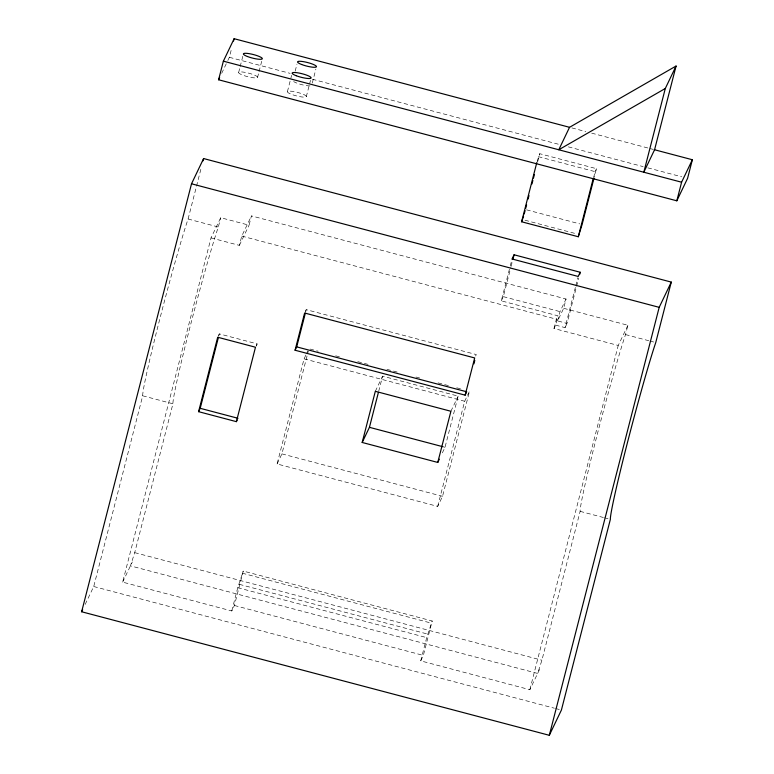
<?xml version="1.0" encoding="UTF-8"?>
<svg xmlns="http://www.w3.org/2000/svg" width="774" height="774" viewBox="0 0 774 774"><rect width="100%" height="100%" fill="white"/><g stroke="black" fill="none" stroke-linecap="round" stroke-linejoin="round"><path stroke-width="0.58" stroke-dasharray="3.87 2.9" d="M227.827 60.517L229.365 57.305L231.745 48.007M85.169 604.397L93.731 586.518L142.697 395.795A97.263 3.541 -75.2 0 1 159.754 319.188A97.263 3.541 -75.2 0 1 188.082 219.023L201.521 166.691M238.663 72.417L239.853 67.764M240.153 66.603L242.843 56.134M539.526 669.51L529.851 689.702L420.737 660.88L423.349 655.404L432.192 620.98L243.23 571.067L234.396 605.491L231.774 610.967L122.65 582.135L211.031 237.899L220.706 217.707L249.054 225.195L251.434 215.898L566.055 299.006L563.666 308.304L557.619 320.929L567.061 323.426L576.32 287.367M563.666 308.304L627.908 325.274L625.518 334.581A97.263 3.541 -75.2 0 0 597.189 434.746A97.263 3.541 -75.2 0 0 580.132 511.353L541.916 660.212L537.649 673.438L130.448 565.871L134.715 552.636L172.931 403.786A97.263 3.541 -75.2 0 1 189.978 327.179A97.263 3.541 -75.2 0 1 218.316 227.014L220.706 217.707M257.558 77.41A9.781 1.829 14.4 0 0 244.081 72.205A9.781 1.829 14.4 0 0 242.688 75.117A9.781 1.829 14.4 0 0 257.558 77.41L258.748 72.756M259.048 71.595L261.738 61.127M211.031 237.899L239.379 245.387L241.769 236.089L251.434 215.898M218.713 336.206L219.313 333.875L257.103 343.859L256.504 346.191M287.425 91.622L291.604 75.339M295.194 71.092L296.984 64.116M306.32 96.615A9.781 1.829 14.4 0 0 292.843 91.419A9.781 1.829 14.4 0 0 291.45 94.331A9.781 1.829 14.4 0 0 306.32 96.615L310.5 80.332M312.299 83.06L315.879 69.099M305.643 311.98L306.233 309.648L476.3 354.579L475.497 356.263M231.774 610.967L237.744 587.698L243.23 571.067M437.697 506.399L464.681 401.271L469.518 391.18L442.534 496.308L437.697 506.399L277.082 463.974L304.066 358.846L306.001 354.802M277.082 463.974L281.92 453.883L308.304 351.086M378.699 391.276L382.579 376.154L458.16 396.124L445.021 447.295L441.393 454.87M627.908 325.274L618.233 345.465L553.99 328.495L555.606 325.128L557.986 315.831L501.3 300.854L509.96 267.127M510.26 265.966L512.049 258.99M537.137 161.302L539.739 153.707L596.425 168.674L594.335 176.82M537.649 161.843L539.739 153.707M501.3 300.854L503.323 296.645L510.782 267.572M511.082 266.411L512.572 260.596M420.737 660.88L426.706 637.621L432.192 620.98M553.99 328.495L556.38 319.198L557.986 315.831M593.523 177.44L596.425 168.674M557.619 320.929L560.008 311.622L566.055 299.006M555.606 325.128L565.049 327.625L575.498 286.922M575.798 285.761L577.888 277.624M576.62 286.206L578.71 278.069M529.851 689.702L618.233 345.465M221.674 73.356L227.314 61.581M239.379 245.387L249.054 225.195M218.5 335.558L219.313 333.875M122.65 582.135L132.325 561.943M256.291 345.543L257.103 343.859M305.43 311.332L306.233 309.648M306.485 353.795L307.936 350.767M375.322 391.305L382.579 376.154M450.903 411.265L458.16 396.124M565.049 327.625L567.061 323.426M571.87 127.913L585.841 131.609M591.665 133.147L648.747 148.221M649.908 148.531L653.401 149.45M229.365 57.305L290.144 73.366M312.357 79.229L559.002 144.39M568.348 146.857L643.165 166.613M647.838 167.852L681.739 176.811M538.327 156.648L595.013 171.625M526.562 209.831L579.784 223.889M524.966 220.213L577.017 233.961M503.323 296.645L560.008 311.622M188.082 219.023L218.316 227.014M625.518 334.581L648.776 340.724M649.937 341.034L654.591 342.263M241.769 236.089L556.38 319.198M310.074 349.055L318.22 351.212M335.674 355.817L340.328 357.046M357.791 361.661L369.43 364.738M386.884 369.343L398.523 372.42M415.986 377.035L420.64 378.263M438.094 382.878L449.733 385.945M456.718 387.793L461.372 389.022M304.066 358.846L464.681 401.271M442.699 446.675L445.021 447.295M142.697 395.795L172.931 403.786M580.132 511.353L603.391 517.496M604.552 517.796L608.045 518.725M281.92 453.883L442.534 496.308M242.223 573.176L431.186 623.089M134.715 552.636L541.916 660.212M239.36 584.341L428.312 634.254M237.744 587.698L426.706 637.621M234.396 605.491L423.349 655.404M93.731 586.518L554.387 708.21M555.558 708.52L560.231 709.748M310.035 85.895A9.781 1.829 14.4 0 1 293.665 81.57"/><path stroke-width="1.16" d="M81.638 611.76L191.517 183.796L203.61 158.554L671.281 282.094L655.752 342.563A97.263 3.541 -75.2 0 0 627.414 442.728A97.263 3.541 -75.2 0 0 610.367 519.335L561.402 710.058L549.308 735.3L81.638 611.76L82.644 609.66M654.572 149.759L692.362 159.744L687.583 178.349L676.824 200.814L218.597 79.77L223.376 61.165L234.135 38.7L569.538 127.304L676.07 66.032L654.572 149.759L643.804 172.225L665.301 88.488L676.07 66.032M233.545 41.022L234.135 38.7M203.011 160.876L203.61 158.554M198.589 411.671L217.697 337.241L255.488 347.226L236.38 421.656L198.589 411.671L200.195 408.304L218.413 337.367M295.068 350.235L304.627 313.015L474.685 357.946L465.135 395.156L295.068 350.235L296.684 346.868L305.343 313.141M362.184 442.467L375.322 391.305L450.903 411.265L437.765 462.436L362.184 442.467L369.44 427.325L378.399 392.437M473.911 363.877L474.81 360.394M594.035 177.981L582.096 224.499L578.294 236.747L521.608 221.77L536.837 162.463M525.701 208.361L526.601 204.878M528.091 199.063L528.99 195.57M531.97 183.941L532.87 180.448M533.47 178.126L534.36 174.634M512.872 259.435L514.071 254.781L580.2 272.255L579.61 274.577M578.294 236.747L593.223 178.601M676.824 200.814L681.594 182.209L692.362 159.744M549.308 735.3L659.187 307.336L671.281 282.094M523.563 216.246L521.608 221.77M524.182 214.001L525.101 210.644M218.597 79.77L219.623 77.632M236.38 421.656L237.183 419.972M569.538 127.304L558.78 149.759L665.301 88.488M514.071 254.781L512.049 258.99L578.188 276.453L580.2 272.255M465.135 395.156L466.345 392.631M437.765 462.436L439.322 459.195M223.376 61.165L681.594 182.209M191.517 183.796L659.187 307.336M296.684 346.868L466.741 391.789M369.44 427.325L442.699 446.675M200.195 408.304L237.995 418.289M301.608 64.494A9.781 1.829 14.4 0 0 316.479 66.777A9.781 1.829 14.4 0 0 303.002 61.581A9.781 1.829 14.4 0 0 301.608 64.494M296.229 75.726A9.781 1.829 14.4 0 0 311.1 78.01A9.781 1.829 14.4 0 0 297.622 72.804A9.781 1.829 14.4 0 0 296.229 75.726M247.457 56.512A9.781 1.829 14.4 0 0 262.328 58.805A9.781 1.829 14.4 0 0 248.86 53.599A9.781 1.829 14.4 0 0 247.457 56.512"/></g></svg>
